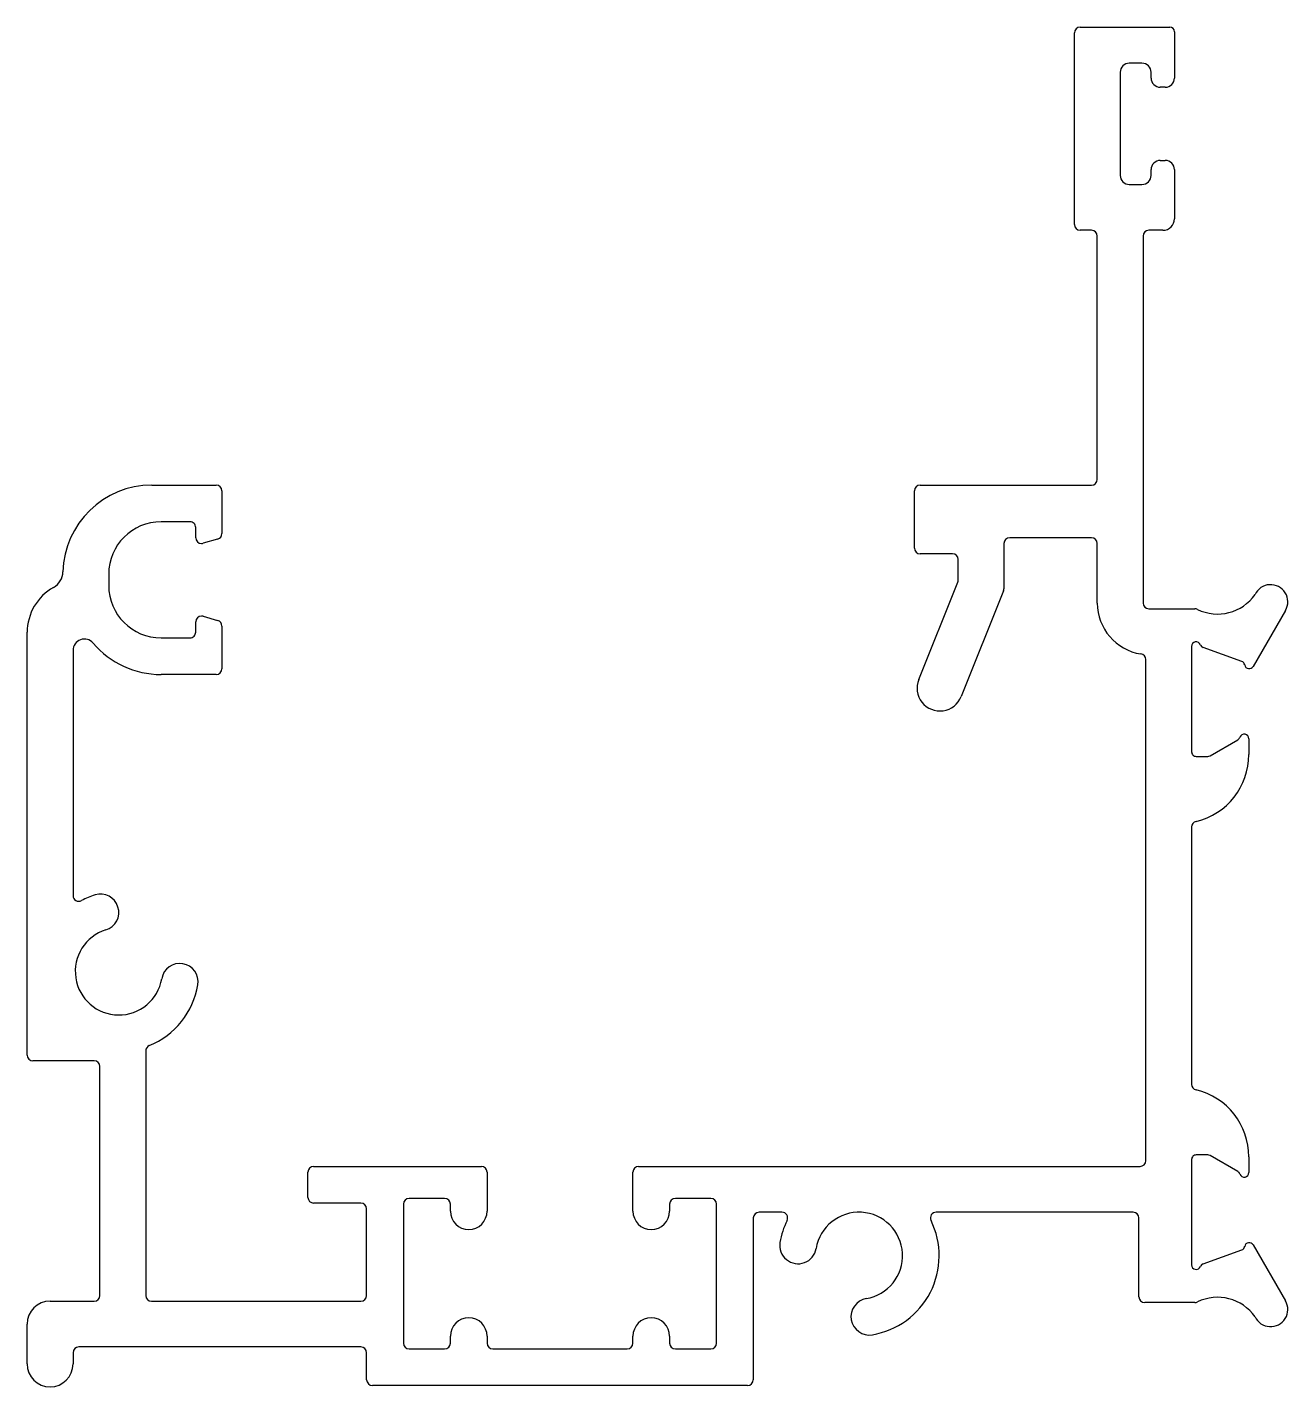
# Model space of a CAD drawing. Header units: inches. Extents: x -22.2 to 32.9, y 0.1 to 59.4.
import ezdxf

# ---------------------------------------------------------------- set-up
doc = ezdxf.new("R2010")
doc.units = ezdxf.units.IN
doc.header["$MEASUREMENT"] = 0

msp = doc.modelspace()

# ---------------------------------------------------------------- linework, layer by layer
at = {"color": 7}
for p, q in [((23.802, 59.449), (27.722, 59.449)), ((23.552, 50.829), (23.552, 59.199)), ((27.922, 59.249), (27.922, 57.229)), ((26.502, 57.879), (25.952, 57.879)), ((25.552, 57.479), (25.552, 52.979)), ((26.902, 57.229), (26.902, 57.479)), ((27.522, 56.829), (27.302, 56.829)), ((27.302, 53.629), (27.522, 53.629)), ((26.902, 52.979), (26.902, 53.229)), ((27.922, 53.229), (27.922, 51.079)), ((25.952, 52.579), (26.502, 52.579)), ((24.302, 50.579), (23.802, 50.579)), ((27.422, 50.579), (26.802, 50.579)), ((24.552, 39.699), (24.552, 50.329)), ((26.552, 50.329), (26.552, 34.299)), ((-16.729, 39.449), (-13.924, 39.449)), ((-13.674, 39.199), (-13.674, 37.335)), ((16.571, 36.699), (16.571, 39.199)), ((16.821, 39.449), (24.302, 39.449)), ((-15.064, 37.849), (-16.329, 37.849)), ((-14.814, 37.152), (-14.814, 37.599)), ((-13.857, 37.091), (-14.489, 36.908)), ((20.479, 36.899), (20.479, 34.92)), ((24.302, 37.149), (20.729, 37.149)), ((24.552, 34.299), (24.552, 36.899)), ((18.229, 36.449), (16.821, 36.449)), ((18.479, 35.307), (18.479, 36.199)), ((-18.614, 35.564), (-18.614, 35.064)), ((16.755, 30.957), (18.461, 35.212)), ((20.461, 34.827), (18.612, 30.213)), ((26.802, 34.049), (28.811, 34.049)), ((32.771, 33.976), (31.36, 31.531)), ((-14.814, 33.029), (-14.814, 33.477)), ((-14.489, 33.72), (-13.857, 33.538)), ((-13.674, 33.294), (-13.674, 31.429)), ((-22.173, 14.556), (-22.173, 33.02)), ((-16.329, 32.779), (-15.064, 32.779)), ((-20.173, 32.228), (-20.173, 21.523)), ((28.672, 32.401), (28.672, 27.801)), ((30.859, 31.75), (29.175, 32.363)), ((26.672, 9.942), (26.672, 31.829)), ((-13.924, 31.179), (-16.329, 31.179)), ((29.479, 27.628), (30.692, 28.328)), ((31.172, 28.375), (31.172, 27.682)), ((28.872, 27.601), (29.377, 27.601)), ((28.672, 24.519), (28.672, 13.275)), ((-19.248, 14.306), (-21.923, 14.306)), ((-16.998, 14.738), (-16.998, 7.295)), ((-18.998, 4.056), (-18.998, 14.056)), ((29.377, 10.194), (28.872, 10.194)), ((30.692, 9.467), (29.479, 10.167)), ((31.172, 10.113), (31.172, 9.42)), ((-9.666, 9.692), (-2.341, 9.692)), ((4.525, 9.692), (26.422, 9.692)), ((28.672, 9.994), (28.672, 5.394)), ((-9.916, 8.342), (-9.916, 9.442)), ((-2.091, 9.442), (-2.091, 7.74)), ((4.275, 7.74), (4.275, 9.442)), ((-7.6, 8.092), (-9.666, 8.092)), ((-7.35, 4.056), (-7.35, 7.842)), ((-5.746, 8.045), (-5.746, 1.975)), ((-3.946, 8.295), (-5.496, 8.295)), ((-3.696, 7.74), (-3.696, 8.045)), ((5.88, 8.045), (5.88, 7.74)), ((7.68, 8.295), (6.13, 8.295)), ((7.93, 1.975), (7.93, 8.045)), ((-16.998, 7.295), (-16.998, 4.056)), ((9.534, 7.442), (9.534, 0.375)), ((10.782, 7.692), (9.784, 7.692)), ((26.122, 7.692), (17.517, 7.692)), ((26.372, 3.995), (26.372, 7.442)), ((29.175, 5.432), (30.859, 6.045)), ((31.36, 6.264), (32.771, 3.819)), ((-21.173, 3.806), (-19.248, 3.806)), ((-16.748, 3.806), (-7.6, 3.806)), ((28.811, 3.745), (26.622, 3.745)), ((-22.173, 1.067), (-22.173, 2.806)), ((-7.6, 1.806), (-19.923, 1.806)), ((-3.696, 1.975), (-3.696, 2.277)), ((-2.091, 2.277), (-2.091, 1.975)), ((4.275, 1.975), (4.275, 2.277)), ((5.88, 2.277), (5.88, 1.975)), ((-20.173, 1.556), (-20.173, 1.067)), ((-7.35, 0.375), (-7.35, 1.556)), ((-5.496, 1.725), (-3.946, 1.725)), ((-1.841, 1.725), (4.025, 1.725)), ((6.13, 1.725), (7.68, 1.725)), ((9.284, 0.125), (-7.1, 0.125))]:
    msp.add_line(p, q, dxfattribs=at)
for centre, radius, start, end in [((23.802, 59.199), 0.25, 90, 180), ((27.722, 59.249), 0.2, 360, 90), ((25.952, 57.479), 0.4, 90, 180), ((26.502, 57.479), 0.4, 0, 90), ((27.302, 57.229), 0.4, 180, 270), ((27.522, 57.229), 0.4, 270, 360), ((27.302, 53.229), 0.4, 90, 180), ((27.522, 53.229), 0.4, 0, 90), ((25.952, 52.979), 0.4, 180, 270), ((26.502, 52.979), 0.4, 270, 360), ((27.422, 51.079), 0.5, 270, 360), ((23.802, 50.829), 0.25, 180, 270), ((24.302, 50.329), 0.25, 360, 90), ((26.802, 50.329), 0.25, 90, 180), ((-16.729, 35.564), 3.885, 90, 178.57378), ((-13.924, 39.199), 0.25, 360, 90), ((16.821, 39.199), 0.25, 90, 180), ((24.302, 39.699), 0.25, 270, 360), ((-16.329, 35.564), 2.285, 90, 180), ((-15.064, 37.599), 0.25, 359.99996, 90.00004), ((-14.56, 37.152), 0.254, 180, 270), ((-14.56, 37.152), 0.254, 270, 286.14434), ((-13.928, 37.335), 0.254, 286.14434, 0), ((20.729, 36.899), 0.25, 90, 180), ((24.302, 36.899), 0.25, 0, 90), ((16.821, 36.699), 0.25, 180, 270), ((18.229, 36.199), 0.25, 360, 90), ((-21.413, 35.681), 0.8, 299.23466, 358.57378), ((-16.329, 35.064), 2.285, 180, 270), ((18.225, 35.307), 0.254, 338.15883, 0), ((32.122, 34.351), 0.75, 329.99999, 155.02501), ((-19.923, 33.02), 2.25, 119.23466, 180), ((20.229, 34.92), 0.25, 338.15883, 360), ((29.806, 35.818), 2, 243.80291, 324.88755), ((26.802, 34.299), 2.25, 180, 261.25762), ((26.802, 34.299), 0.25, 180, 270), ((28.811, 33.795), 0.254, 63.80291, 90), ((-14.56, 33.477), 0.254, 90, 180), ((-14.56, 33.477), 0.254, 73.85566, 90), ((-13.928, 33.294), 0.254, 360, 73.85566), ((-19.673, 32.228), 0.5, 40.30675, 180), ((-15.064, 33.029), 0.25, 269.99996, 0.00004), ((-16.329, 35.064), 3.885, 220.30675, 270), ((26.422, 31.829), 0.25, 360, 81.25762), ((28.872, 32.401), 0.2, 22.34716, 180), ((29.245, 32.554), 0.203, 202.34716, 249.99999), ((30.79, 31.559), 0.203, 10.26292, 69.99999), ((31.187, 31.631), 0.2, 190.26292, 330.00002), ((-13.924, 31.429), 0.25, 270, 0), ((17.683, 30.585), 1, 158.15883, 338.15883), ((30.972, 28.375), 0.2, 0, 161.23743), ((30.59, 28.504), 0.203, 299.99999, 341.23743), ((28.872, 27.801), 0.2, 179.99996, 270.00004), ((28.172, 27.682), 3, 283.34241, 0), ((29.377, 27.804), 0.203, 270, 299.99999), ((28.922, 24.519), 0.25, 103.34241, 180), ((-19.923, 21.523), 0.25, 180, 297.81814), ((-18.173, 18.206), 3.5, 107.23529, 117.81814), ((-18.973, 20.785), 0.8, 287.23529, 107.23529), ((-18.173, 18.206), 1.9, 107.23529, 350.43094), ((-15.511, 17.757), 0.8, 350.43094, 170.43094), ((-18.173, 18.206), 3.5, 292.33368, 350.43094), ((-16.748, 14.738), 0.25, 112.33368, 180), ((-21.923, 14.556), 0.25, 180, 270), ((-19.248, 14.056), 0.25, 0, 90), ((28.922, 13.275), 0.25, 180, 256.65759), ((28.172, 10.113), 3, 0, 76.65759), ((28.872, 9.994), 0.2, 89.99996, 180.00004), ((29.377, 9.991), 0.203, 60.00001, 90), ((-9.666, 9.442), 0.25, 90, 180), ((-2.341, 9.442), 0.25, 360, 90), ((4.525, 9.442), 0.25, 90, 180), ((26.422, 9.942), 0.25, 270, 360), ((30.59, 9.291), 0.203, 18.76257, 60.00001), ((30.972, 9.42), 0.2, 198.76257, 360), ((-9.666, 8.342), 0.25, 180, 270), ((-7.6, 7.842), 0.25, 0, 90), ((-5.496, 8.045), 0.25, 90, 180), ((-3.946, 8.045), 0.25, 360, 90), ((-2.893, 7.74), 0.802, 180, 0), ((5.077, 7.74), 0.802, 180, 0), ((6.13, 8.045), 0.25, 90, 180), ((7.68, 8.045), 0.25, 360, 90), ((9.784, 7.442), 0.25, 90, 180), ((14.149, 5.792), 3.5, 153.89612, 170.43094), ((10.782, 7.442), 0.25, 333.89612, 90), ((14.149, 5.792), 1.9, 279.56906, 170.43094), ((14.149, 5.792), 3.5, 279.56906, 26.10388), ((17.517, 7.442), 0.25, 90, 206.10388), ((26.122, 7.442), 0.25, 360, 90), ((11.487, 6.241), 0.8, 170.43094, 350.43094), ((30.79, 6.236), 0.203, 290.00001, 349.73708), ((31.187, 6.164), 0.2, 29.99998, 169.73708), ((28.872, 5.394), 0.2, 180, 337.65284), ((29.245, 5.241), 0.203, 110.00001, 157.65284), ((-21.173, 2.806), 1, 90, 180), ((-19.248, 4.056), 0.25, 270, 360), ((-16.748, 4.056), 0.25, 180, 270), ((-7.6, 4.056), 0.25, 270, 360), ((14.598, 3.129), 0.8, 99.56906, 279.56906), ((26.622, 3.995), 0.25, 180, 270), ((28.811, 3.999), 0.254, 270, 296.19709), ((29.806, 1.977), 2, 35.11245, 116.19709), ((32.122, 3.444), 0.75, 204.97499, 30.00001), ((-2.893, 2.277), 0.802, 90, 180), ((-2.893, 2.277), 0.802, 0, 90), ((5.077, 2.277), 0.802, 90, 180), ((5.077, 2.277), 0.802, 0, 90), ((-19.923, 1.556), 0.25, 90, 180), ((-7.6, 1.556), 0.25, 0, 90), ((-5.496, 1.975), 0.25, 180, 270), ((-3.946, 1.975), 0.25, 270, 0), ((-1.841, 1.975), 0.25, 180, 270), ((4.025, 1.975), 0.25, 270, 360), ((6.13, 1.975), 0.25, 180, 270), ((7.68, 1.975), 0.25, 270, 0), ((-21.173, 1.067), 1, 180, 0), ((-7.1, 0.375), 0.25, 180, 270), ((9.284, 0.375), 0.25, 270, 360)]:
    msp.add_arc(centre, radius, start, end, dxfattribs=at)

doc.saveas('drawing.dxf')
